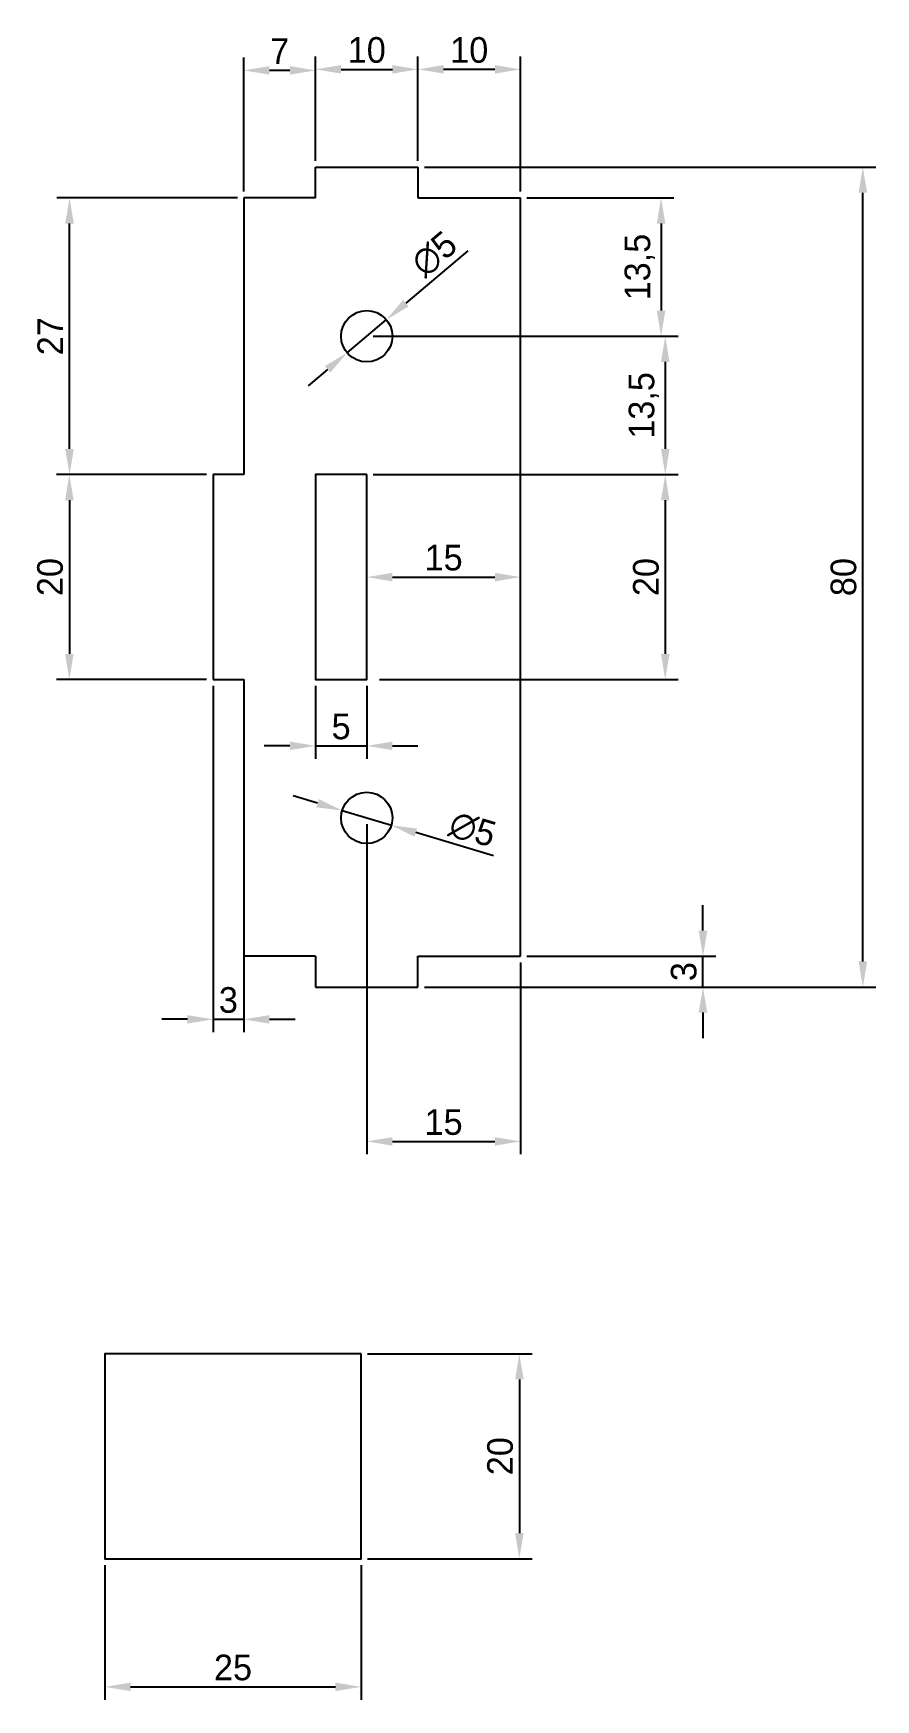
# Model space of a CAD drawing. Header units: millimetres. Extents: x -87 to 325, y -29 to 181.
# Drawn here: x 242.5 to 324.7, y -19.5 to 143.1 of the extents above; entities that cross this region are included whole.
import ezdxf

# ---------------------------------------------------------------- set-up
doc = ezdxf.new("R2010")
doc.units = ezdxf.units.MM
doc.layers.add('c_lateral', color=4, linetype='Continuous')
doc.layers.add('laterales', color=7, linetype='Continuous')
doc.dimstyles.new('ISO-25', dxfattribs={"dimtxt": 2.5, "dimasz": 2.5, "dimexe": 1.25, "dimexo": 0.625, "dimtad": 1, "dimtxsty": 'Standard', "dimcen": 2.5, "dimadec": 0, "dimazin": 0, "dimtfac": 1, "dimtmove": 0, "dimatfit": 3, "dimfxl": 1, "dimarcsym": 0})

# ---------------------------------------------------------------- blocks, each defined once
blk = doc.blocks.new('*D42')
at = {"layer": 'c_lateral', "color": 0, "lineweight": -2}
for p, q in [((307.81, 55.5), (307.81, 58)), ((290.62, 53), (309.06, 53)), ((307.81, 50), (307.81, 53)), ((280.62, 50), (309.06, 50)), ((307.81, 47.5), (307.81, 45))]:
    blk.add_line(p, q, dxfattribs=at)
at = {"layer": 'c_lateral', "color": 0}
for points in [[(307.39, 55.5), (308.23, 55.5), (307.81, 53)], [(307.39, 47.5), (308.23, 47.5), (307.81, 50)]]:
    blk.add_solid(points, dxfattribs=at)
at = {"layer": 'Defpoints', "color": 0}
for p in [(290, 53), (307.81, 53), (280, 50)]:
    blk.add_point(p, dxfattribs=at)
at = {"layer": 'c_lateral', "color": 0, "insert": (305.94, 51.5), "char_height": 2.5, "attachment_point": 5, "rotation": 90}
blk.add_mtext('3', dxfattribs=at)
blk = doc.blocks.new('*D43')
at = {"layer": 'c_lateral', "color": 0, "lineweight": -2}
for p, q in [((270, 131.25), (270, 140.79)), ((280, 131.25), (280, 140.79)), ((272.5, 139.54), (277.5, 139.54))]:
    blk.add_line(p, q, dxfattribs=at)
at = {"layer": 'c_lateral', "color": 0}
for points in [[(272.5, 139.96), (272.5, 139.13), (270, 139.54)], [(277.5, 139.96), (277.5, 139.13), (280, 139.54)]]:
    blk.add_solid(points, dxfattribs=at)
at = {"layer": 'Defpoints', "color": 0}
for p in [(280, 139.54), (270, 130.62), (280, 130.62)]:
    blk.add_point(p, dxfattribs=at)
at = {"layer": 'c_lateral', "color": 0, "insert": (275, 141.42), "char_height": 2.5, "attachment_point": 5}
blk.add_mtext('10', dxfattribs=at)
blk = doc.blocks.new('*D44')
at = {"layer": 'c_lateral', "color": 0, "lineweight": -2}
for p, q in [((280, 130.62), (280, 140.79)), ((290, 127.62), (290, 140.79)), ((287.5, 139.54), (282.5, 139.54))]:
    blk.add_line(p, q, dxfattribs=at)
at = {"layer": 'c_lateral', "color": 0}
for points in [[(282.5, 139.96), (282.5, 139.13), (280, 139.54)], [(287.5, 139.96), (287.5, 139.13), (290, 139.54)]]:
    blk.add_solid(points, dxfattribs=at)
at = {"layer": 'Defpoints', "color": 0}
for p in [(280, 139.54), (280, 130), (290, 127)]:
    blk.add_point(p, dxfattribs=at)
at = {"layer": 'c_lateral', "color": 0, "insert": (285, 141.42), "char_height": 2.5, "attachment_point": 5}
blk.add_mtext('10', dxfattribs=at)
blk = doc.blocks.new('*D45')
at = {"layer": 'c_lateral', "color": 0, "lineweight": -2}
for p, q in [((280.62, 130), (324.66, 130)), ((323.41, 52.5), (323.41, 127.5)), ((280.62, 50), (324.66, 50))]:
    blk.add_line(p, q, dxfattribs=at)
at = {"layer": 'c_lateral', "color": 0}
for points in [[(322.99, 127.5), (323.83, 127.5), (323.41, 130)], [(322.99, 52.5), (323.83, 52.5), (323.41, 50)]]:
    blk.add_solid(points, dxfattribs=at)
at = {"layer": 'Defpoints', "color": 0}
for p in [(280, 130), (323.41, 130), (280, 50)]:
    blk.add_point(p, dxfattribs=at)
at = {"layer": 'c_lateral', "color": 0, "insert": (321.53, 90), "char_height": 2.5, "attachment_point": 5, "rotation": 90}
blk.add_mtext('80', dxfattribs=at)
blk = doc.blocks.new('*D56')
at = {"layer": 'c_lateral', "color": 0, "lineweight": -2}
for p, q in [((263, 127.62), (263, 140.69)), ((270, 130.62), (270, 140.69)), ((267.5, 139.44), (265.5, 139.44))]:
    blk.add_line(p, q, dxfattribs=at)
at = {"layer": 'c_lateral', "color": 0}
for points in [[(265.5, 139.86), (265.5, 139.03), (263, 139.44)], [(267.5, 139.86), (267.5, 139.03), (270, 139.44)]]:
    blk.add_solid(points, dxfattribs=at)
at = {"layer": 'Defpoints', "color": 0}
for p in [(263, 139.44), (270, 130), (263, 127)]:
    blk.add_point(p, dxfattribs=at)
at = {"layer": 'c_lateral', "color": 0, "insert": (266.5, 141.32), "char_height": 2.5, "attachment_point": 5}
blk.add_mtext('7', dxfattribs=at)
blk = doc.blocks.new('*D57')
at = {"layer": 'c_lateral', "color": 0, "lineweight": -2}
for p, q in [((259.38, 100), (244.73, 100)), ((245.98, 97.5), (245.98, 82.5)), ((259.38, 80), (244.73, 80))]:
    blk.add_line(p, q, dxfattribs=at)
at = {"layer": 'c_lateral', "color": 0}
for points in [[(245.57, 97.5), (246.4, 97.5), (245.98, 100)], [(245.57, 82.5), (246.4, 82.5), (245.98, 80)]]:
    blk.add_solid(points, dxfattribs=at)
at = {"layer": 'Defpoints', "color": 0}
for p in [(260, 100), (245.98, 80), (260, 80)]:
    blk.add_point(p, dxfattribs=at)
at = {"layer": 'c_lateral', "color": 0, "insert": (244.11, 90), "char_height": 2.5, "attachment_point": 5, "rotation": 90}
blk.add_mtext('20', dxfattribs=at)
blk = doc.blocks.new('*D58')
at = {"layer": 'c_lateral', "color": 0, "lineweight": -2}
for p, q in [((260, 79.38), (260, 45.6)), ((263, 79.38), (263, 45.6)), ((257.5, 46.85), (255, 46.85)), ((260, 46.85), (263, 46.85)), ((265.5, 46.85), (268, 46.85))]:
    blk.add_line(p, q, dxfattribs=at)
at = {"layer": 'c_lateral', "color": 0}
for points in [[(257.5, 47.26), (257.5, 46.43), (260, 46.85)], [(265.5, 47.26), (265.5, 46.43), (263, 46.85)]]:
    blk.add_solid(points, dxfattribs=at)
at = {"layer": 'Defpoints', "color": 0}
for p in [(260, 80), (263, 80), (263, 46.85)]:
    blk.add_point(p, dxfattribs=at)
at = {"layer": 'c_lateral', "color": 0, "insert": (261.5, 48.72), "char_height": 2.5, "attachment_point": 5}
blk.add_mtext('3', dxfattribs=at)
blk = doc.blocks.new('*D72')
at = {"layer": 'c_lateral', "color": 0, "lineweight": -2}
for p, q in [((262.38, 127), (244.75, 127)), ((246, 102.5), (246, 124.5)), ((258.75, 100), (244.75, 100))]:
    blk.add_line(p, q, dxfattribs=at)
at = {"layer": 'c_lateral', "color": 0}
for points in [[(245.58, 124.5), (246.42, 124.5), (246, 127)], [(245.58, 102.5), (246.42, 102.5), (246, 100)]]:
    blk.add_solid(points, dxfattribs=at)
at = {"layer": 'Defpoints', "color": 0}
for p in [(246, 127), (263, 127), (259.38, 100)]:
    blk.add_point(p, dxfattribs=at)
at = {"layer": 'c_lateral', "color": 0, "insert": (244.12, 113.5), "char_height": 2.5, "attachment_point": 5, "rotation": 90}
blk.add_mtext('27', dxfattribs=at)
blk = doc.blocks.new('*D73')
at = {"layer": 'c_lateral', "color": 0, "lineweight": -2}
for p, q in [((275.08, 14.22), (291.14, 14.22)), ((289.89, 11.72), (289.89, -3.28)), ((275.08, -5.78), (291.14, -5.78))]:
    blk.add_line(p, q, dxfattribs=at)
at = {"layer": 'c_lateral', "color": 0}
for points in [[(289.48, 11.72), (290.31, 11.72), (289.89, 14.22)], [(289.48, -3.28), (290.31, -3.28), (289.89, -5.78)]]:
    blk.add_solid(points, dxfattribs=at)
at = {"layer": 'Defpoints', "color": 0}
for p in [(274.45, 14.22), (274.45, -5.78), (289.89, -5.78)]:
    blk.add_point(p, dxfattribs=at)
at = {"layer": 'c_lateral', "color": 0, "insert": (288.02, 4.22), "char_height": 2.5, "attachment_point": 5, "rotation": 90}
blk.add_mtext('20', dxfattribs=at)
blk = doc.blocks.new('*D74')
at = {"layer": 'c_lateral', "color": 0, "lineweight": -2}
for p, q in [((249.45, -6.41), (249.45, -19.54)), ((274.45, -6.41), (274.45, -19.54)), ((251.95, -18.29), (271.95, -18.29))]:
    blk.add_line(p, q, dxfattribs=at)
at = {"layer": 'c_lateral', "color": 0}
for points in [[(251.95, -17.87), (251.95, -18.7), (249.45, -18.29)], [(271.95, -17.87), (271.95, -18.7), (274.45, -18.29)]]:
    blk.add_solid(points, dxfattribs=at)
at = {"layer": 'Defpoints', "color": 0}
for p in [(249.45, -5.78), (274.45, -5.78), (274.45, -18.29)]:
    blk.add_point(p, dxfattribs=at)
at = {"layer": 'c_lateral', "color": 0, "insert": (261.95, -16.41), "char_height": 2.5, "attachment_point": 5}
blk.add_mtext('25', dxfattribs=at)
blk = doc.blocks.new('*D75')
at = {"layer": 'c_lateral', "color": 0, "lineweight": -2}
for p, q in [((290.62, 127), (304.97, 127)), ((303.72, 124.5), (303.72, 116)), ((275.62, 113.5), (304.97, 113.5))]:
    blk.add_line(p, q, dxfattribs=at)
at = {"layer": 'c_lateral', "color": 0}
for points in [[(303.3, 124.5), (304.14, 124.5), (303.72, 127)], [(303.3, 116), (304.14, 116), (303.72, 113.5)]]:
    blk.add_solid(points, dxfattribs=at)
at = {"layer": 'Defpoints', "color": 0}
for p in [(290, 127), (275, 113.5), (303.72, 113.5)]:
    blk.add_point(p, dxfattribs=at)
at = {"layer": 'c_lateral', "color": 0, "insert": (301.64, 120.25), "char_height": 2.5, "attachment_point": 5, "rotation": 90}
blk.add_mtext('13,5', dxfattribs=at)
blk = doc.blocks.new('*D76')
at = {"layer": 'c_lateral', "color": 0, "lineweight": -2}
for p, q in [((275.62, 113.5), (305.38, 113.5)), ((304.13, 111), (304.13, 102.5)), ((275.62, 100), (305.38, 100))]:
    blk.add_line(p, q, dxfattribs=at)
at = {"layer": 'c_lateral', "color": 0}
for points in [[(303.71, 111), (304.54, 111), (304.13, 113.5)], [(303.71, 102.5), (304.54, 102.5), (304.13, 100)]]:
    blk.add_solid(points, dxfattribs=at)
at = {"layer": 'Defpoints', "color": 0}
for p in [(275, 113.5), (275, 100), (304.13, 100)]:
    blk.add_point(p, dxfattribs=at)
at = {"layer": 'c_lateral', "color": 0, "insert": (302.04, 106.75), "char_height": 2.5, "attachment_point": 5, "rotation": 90}
blk.add_mtext('13,5', dxfattribs=at)
blk = doc.blocks.new('*D77')
at = {"layer": 'c_lateral', "color": 0, "lineweight": -2}
for p, q in [((276.25, 100), (305.38, 100)), ((304.13, 97.5), (304.13, 82.5)), ((276.25, 80), (305.38, 80))]:
    blk.add_line(p, q, dxfattribs=at)
at = {"layer": 'c_lateral', "color": 0}
for points in [[(303.71, 97.5), (304.54, 97.5), (304.13, 100)], [(303.71, 82.5), (304.54, 82.5), (304.13, 80)]]:
    blk.add_solid(points, dxfattribs=at)
at = {"layer": 'Defpoints', "color": 0}
for p in [(275.62, 100), (275.62, 80), (304.13, 80)]:
    blk.add_point(p, dxfattribs=at)
at = {"layer": 'c_lateral', "color": 0, "insert": (302.25, 90), "char_height": 2.5, "attachment_point": 5, "rotation": 90}
blk.add_mtext('20', dxfattribs=at)
blk = doc.blocks.new('*D78')
at = {"layer": 'c_lateral', "color": 0, "lineweight": -2}
for p, q in [((275, 65.88), (275, 33.69)), ((290, 52.38), (290, 33.69)), ((277.5, 34.94), (287.5, 34.94))]:
    blk.add_line(p, q, dxfattribs=at)
at = {"layer": 'c_lateral', "color": 0}
for points in [[(277.5, 35.35), (277.5, 34.52), (275, 34.94)], [(287.5, 35.35), (287.5, 34.52), (290, 34.94)]]:
    blk.add_solid(points, dxfattribs=at)
at = {"layer": 'Defpoints', "color": 0}
for p in [(275, 66.5), (290, 53), (290, 34.94)]:
    blk.add_point(p, dxfattribs=at)
at = {"layer": 'c_lateral', "color": 0, "insert": (282.5, 36.81), "char_height": 2.5, "attachment_point": 5}
blk.add_mtext('15', dxfattribs=at)
blk = doc.blocks.new('*D79')
at = {"layer": 'c_lateral', "color": 0, "lineweight": -2}
for p, q in [((284.87, 121.84), (278.82, 116.73)), ((273.09, 111.89), (276.91, 115.11)), ((271.18, 110.27), (269.27, 108.66))]:
    blk.add_line(p, q, dxfattribs=at)
at = {"layer": 'c_lateral', "color": 0}
for points in [[(278.55, 117.04), (279.09, 116.41), (276.91, 115.11)], [(270.91, 110.59), (271.45, 109.96), (273.09, 111.89)]]:
    blk.add_solid(points, dxfattribs=at)
at = {"layer": 'Defpoints', "color": 0}
for p in [(276.91, 115.11), (273.09, 111.89)]:
    blk.add_point(p, dxfattribs=at)
at = {"layer": 'c_lateral', "color": 0, "insert": (281.59, 121.52), "char_height": 2.5, "attachment_point": 5, "rotation": 40.1888}
blk.add_mtext('∅5', dxfattribs=at)
blk = doc.blocks.new('*D80')
at = {"layer": 'c_lateral', "color": 0, "lineweight": -2}
for p, q in [((270.21, 67.93), (267.81, 68.65)), ((272.6, 67.22), (277.4, 65.78)), ((287.37, 62.8), (279.79, 65.07))]:
    blk.add_line(p, q, dxfattribs=at)
at = {"layer": 'c_lateral', "color": 0}
for points in [[(270.33, 68.33), (270.09, 67.53), (272.6, 67.22)], [(279.91, 65.47), (279.67, 64.67), (277.4, 65.78)]]:
    blk.add_solid(points, dxfattribs=at)
at = {"layer": 'Defpoints', "color": 0}
for p in [(272.6, 67.22), (277.4, 65.78)]:
    blk.add_point(p, dxfattribs=at)
at = {"layer": 'c_lateral', "color": 0, "insert": (285.32, 65.37), "char_height": 2.5, "attachment_point": 5, "rotation": 343.3481}
blk.add_mtext('∅5', dxfattribs=at)
blk = doc.blocks.new('*D81')
at = {"layer": 'c_lateral', "color": 0, "lineweight": -2}
for p, q in [((270, 79.38), (270, 72.28)), ((275, 79.38), (275, 72.28)), ((267.5, 73.53), (265, 73.53)), ((270, 73.53), (275, 73.53)), ((277.5, 73.53), (280, 73.53))]:
    blk.add_line(p, q, dxfattribs=at)
at = {"layer": 'c_lateral', "color": 0}
for points in [[(267.5, 73.95), (267.5, 73.12), (270, 73.53)], [(277.5, 73.95), (277.5, 73.12), (275, 73.53)]]:
    blk.add_solid(points, dxfattribs=at)
at = {"layer": 'Defpoints', "color": 0}
for p in [(270, 80), (275, 80), (275, 73.53)]:
    blk.add_point(p, dxfattribs=at)
at = {"layer": 'c_lateral', "color": 0, "insert": (272.5, 75.41), "char_height": 2.5, "attachment_point": 5}
blk.add_mtext('5', dxfattribs=at)
blk = doc.blocks.new('*D82')
at = {"layer": 'c_lateral', "color": 0, "lineweight": -2}
for p, q in [((275, 90.62), (275, 91.25)), ((290, 90.62), (290, 91.25)), ((277.5, 90), (287.5, 90))]:
    blk.add_line(p, q, dxfattribs=at)
at = {"layer": 'c_lateral', "color": 0}
for points in [[(277.5, 90.42), (277.5, 89.58), (275, 90)], [(287.5, 90.42), (287.5, 89.58), (290, 90)]]:
    blk.add_solid(points, dxfattribs=at)
at = {"layer": 'Defpoints', "color": 0}
for p in [(275, 90), (290, 90), (290, 90)]:
    blk.add_point(p, dxfattribs=at)
at = {"layer": 'c_lateral', "color": 0, "insert": (282.5, 91.88), "char_height": 2.5, "attachment_point": 5}
blk.add_mtext('15', dxfattribs=at)

msp = doc.modelspace()

# ---------------------------------------------------------------- linework, layer by layer
at = {"layer": 'laterales'}
for p, q in [((270, 127), (270, 130)), ((270, 130), (280, 130)), ((280, 130), (280, 127)), ((263, 127), (263, 100)), ((270, 127), (263, 127)), ((280, 127), (290, 127)), ((290, 53), (290, 127)), ((263, 100), (260, 100)), ((260, 100), (260, 80)), ((260, 80), (263, 80)), ((263, 80), (263, 53)), ((270, 53), (263, 53)), ((270, 53), (270, 50)), ((280, 50), (280, 53)), ((280, 53), (290, 53)), ((270, 50), (280, 50))]:
    msp.add_line(p, q, dxfattribs=at)
for points in [[(275, 100), (270, 100), (270, 80), (275, 80)], [(274.455, 14.216), (249.455, 14.216), (249.455, -5.784), (274.455, -5.784)]]:
    msp.add_lwpolyline(points, close=True, dxfattribs=at)
for centre in [(275, 113.5), (275, 66.5)]:
    msp.add_circle(centre, 2.5, dxfattribs=at)

# ---------------------------------------------------------------- dimensions: what is measured, and where the dimension line sits
at = {"layer": 'c_lateral'}
for base, p1, p2, picture, middle in [((263, 139.444), (270, 130), (263, 127), '*D56', (266.5, 141.319)), ((280, 139.543), (270, 130.625), (280, 130.625), '*D43', (275, 141.418)), ((280, 139.543), (290, 127), (280, 130), '*D44', (285, 141.418)), ((290, 90), (275, 90), (290, 90), '*D82', (282.5, 91.875)), ((263, 46.846), (260, 80), (263, 80), '*D58', (261.5, 48.721)), ((275, 73.533), (270, 80), (275, 80), '*D81', (272.5, 75.408)), ((290, 34.936), (275, 66.5), (290, 53), '*D78', (282.5, 36.811)), ((274.455, -18.287), (249.455, -5.784), (274.455, -5.784), '*D74', (261.955, -16.412))]:
    dim = msp.add_linear_dim(base=base, p1=p1, p2=p2, dimstyle='ISO-25', dxfattribs=at)
    dim.commit()
    dim.dimension.update_dxf_attribs({"geometry": picture, "text_midpoint": middle})
for base, p1, p2, picture, middle in [((323.409, 130), (280, 50), (280, 130), '*D45', (321.534, 90)), ((245.999, 127), (259.375, 100), (263, 127), '*D72', (244.124, 113.5)), ((303.721, 113.5), (290, 127), (275, 113.5), '*D75', (301.638, 120.25)), ((304.128, 100), (275, 113.5), (275, 100), '*D76', (302.045, 106.75)), ((245.982, 80), (260, 100), (260, 80), '*D57', (244.107, 90)), ((304.128, 80), (275.625, 100), (275.625, 80), '*D77', (302.253, 90)), ((307.811, 53), (280, 50), (290, 53), '*D42', (305.936, 51.5)), ((289.892, -5.784), (274.455, 14.216), (274.455, -5.784), '*D73', (288.017, 4.216))]:
    dim = msp.add_linear_dim(base=base, p1=p1, p2=p2, angle=90, dimstyle='ISO-25', dxfattribs=at)
    dim.commit()
    dim.dimension.update_dxf_attribs({"geometry": picture, "text_midpoint": middle})
for p1, p2, picture, middle in [((273.09, 111.887), (276.91, 115.113), '*D79', (281.588, 121.52)), ((272.605, 67.216), (277.395, 65.784), '*D80', (285.318, 65.371))]:
    dim = msp.add_diameter_dim_2p(p1=p1, p2=p2, dimstyle='ISO-25', dxfattribs=at)
    dim.commit()
    dim.dimension.update_dxf_attribs({"geometry": picture, "text_midpoint": middle})

doc.saveas('drawing.dxf')
